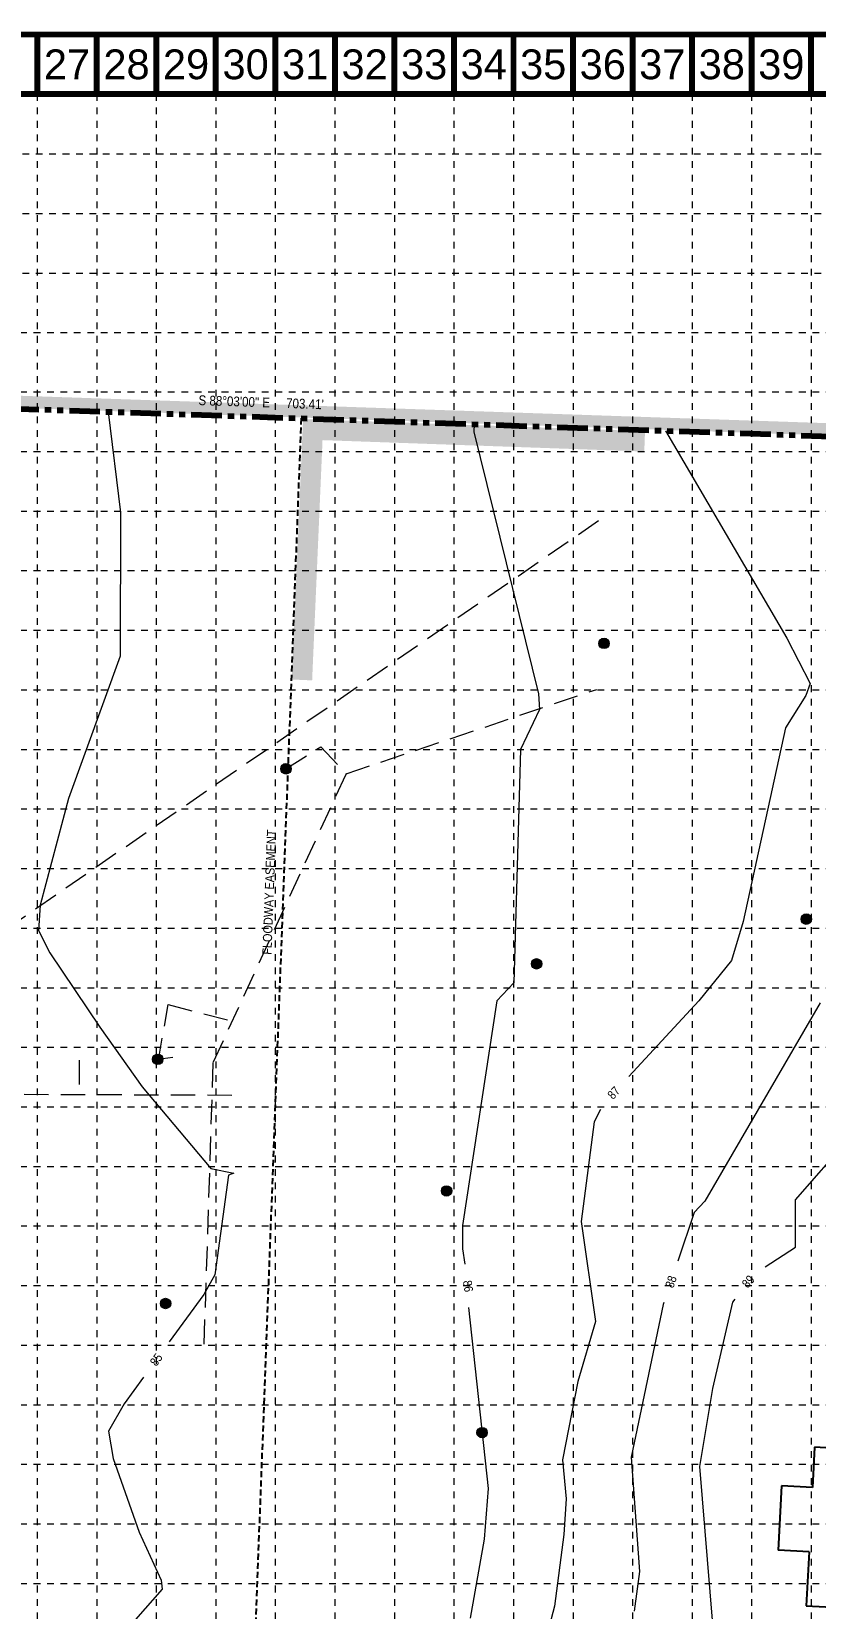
# Model space of a CAD drawing. Extents: x -66 to 9312, y 2290 to 8156.
# Drawn here: x 3878 to 5804, y 4284 to 8156 of the extents above; entities that cross this region are included whole.
import ezdxf
from ezdxf.enums import TextEntityAlignment as Align

# ---------------------------------------------------------------- set-up
doc = ezdxf.new("R2010")
doc.units = 0
doc.header["$LTSCALE"] = 120
doc.header["$MEASUREMENT"] = 0
for name, pattern in [('DASHED', [0.75, 0.5, -0.25]), ('HIDDEN', [0.375, 0.125, -0.125, 0.125]), ('HIDDEN2', [0.1875, 0.125, -0.0625]), ('PHANTOM2', [1.25, 0.625, -0.125, 0.125, -0.125, 0.125, -0.125])]:
    doc.linetypes.add(name, pattern=pattern)
for name, color, linetype, lineweight in [('A-Anno-Note', 211, 'CONTINUOUS', 30), ('A-PROP', 60, 'PHANTOM2', 80), ('A-PROP-Esmt', 10, 'HIDDEN2', 25), ('A-Wall-Blow', 30, 'CONTINUOUS', 25), ('CTEXT', 4, 'CONTINUOUS', 25), ('CTR', 4, 'CONTINUOUS', 9), ('TREE', 2, 'CONTINUOUS', 20)]:
    doc.layers.add(name, color=color, linetype=linetype, lineweight=lineweight)
for name, color, linetype in [('BASE', 7, 'CONTINUOUS'), ('GRID', 254, 'HIDDEN'), ('LIMITS OF DISTURBANCE', 1, 'HIDDEN'), ('SILT FENCE', 200, 'CONTINUOUS')]:
    doc.layers.add(name, color=color, linetype=linetype)
doc.styles.get("Standard").update_dxf_attribs({"font": 'ARIAL.TTF', "width": 0.85})

msp = doc.modelspace()

# ---------------------------------------------------------------- hatches: boundary and pattern name
at = {"layer": 'TREE'}
h = msp.add_hatch(color=7, dxfattribs=at)
h.paths.add_polyline_path([(5297.5, 6653.7, 0.446325), (5283.3, 6666.4), (5286.1, 6640.9, 0.382815)])
h.paths.add_polyline_path([(5283.3, 6666.4, 0.382815), (5271.9, 6653.7, 0.446325), (5286.1, 6640.9)])
h = msp.add_hatch(color=7, dxfattribs=at)
h.paths.add_polyline_path([(4516, 6345.8, 0.446325), (4501.8, 6358.5), (4504.5, 6333, 0.382815)])
h.paths.add_polyline_path([(4501.8, 6358.5, 0.382815), (4490.3, 6345.8, 0.446325), (4504.5, 6333)])
h = msp.add_hatch(color=7, dxfattribs=at)
h.paths.add_polyline_path([(5794.7, 5976.6, 0.446325), (5780.5, 5989.4), (5783.3, 5963.8, 0.382815)])
h.paths.add_polyline_path([(5780.5, 5989.4, 0.382815), (5769, 5976.6, 0.446325), (5783.3, 5963.8)])
h = msp.add_hatch(color=7, dxfattribs=at)
h.paths.add_polyline_path([(5131.7, 5866.9, 0.446325), (5117.5, 5879.7), (5120.3, 5854.2, 0.382815)])
h.paths.add_polyline_path([(5117.5, 5879.7, 0.382815), (5106, 5866.9, 0.446325), (5120.3, 5854.2)])
h = msp.add_hatch(color=7, dxfattribs=at)
h.paths.add_polyline_path([(4200.8, 5632.3, 0.446325), (4186.6, 5645), (4189.4, 5619.5, 0.382815)])
h.paths.add_polyline_path([(4186.6, 5645, 0.382815), (4175.2, 5632.3, 0.446325), (4189.4, 5619.5)])
h = msp.add_hatch(color=7, dxfattribs=at)
h.paths.add_polyline_path([(4910.7, 5309.1, 0.446325), (4896.5, 5321.9), (4899.3, 5296.4, 0.382815)])
h.paths.add_polyline_path([(4896.5, 5321.9, 0.382815), (4885.1, 5309.1, 0.446325), (4899.3, 5296.4)])
h = msp.add_hatch(color=7, dxfattribs=at)
h.paths.add_polyline_path([(4220, 5032.6, 0.446325), (4205.8, 5045.3), (4208.6, 5019.8, 0.382815)])
h.paths.add_polyline_path([(4205.8, 5045.3, 0.382815), (4194.4, 5032.6, 0.446325), (4208.6, 5019.8)])
h = msp.add_hatch(color=7, dxfattribs=at)
h.paths.add_polyline_path([(4997.9, 4715.5, 0.446325), (4983.7, 4728.2), (4986.4, 4702.7, 0.382815)])
h.paths.add_polyline_path([(4983.7, 4728.2, 0.382815), (4972.2, 4715.5, 0.446325), (4986.4, 4702.7)])

# ---------------------------------------------------------------- linework, layer by layer
at = {"layer": 'A-PROP', "color": 7}
msp.add_line((222.8, 7353.5), (8658.8, 7066.3), dxfattribs=at)
at = {"layer": 'A-PROP-Esmt', "color": 252}
msp.add_line((4540.2, 7206.5), (4412.6, 3832.2), dxfattribs=at)
at = {"layer": 'A-Wall-Blow', "color": 7, "linetype": 'Continuous'}
for p, q in [((5802.4, 4679.6), (5797.1, 4580.7)), ((5871.3, 4675.9), (5802.4, 4679.6)), ((5721.3, 4584.7), (5712.9, 4427)), ((5797.1, 4580.7), (5721.3, 4584.7)), ((5788.8, 4422.9), (5712.9, 4427)), ((5788.8, 4422.9), (5781.7, 4290.1)), ((5781.7, 4290.1), (6021.4, 4277.4))]:
    msp.add_line(p, q, dxfattribs=at)
at = {"layer": 'BASE', "const_width": 14.6}
for points in [[(-58.5, 2297), (9305, 2297), (9305, 8149.1), (-58.5, 8149.1)], [(87.5, 2443.2), (9159.1, 2443), (9158.9, 8002.9), (89.4, 8003)]]:
    msp.add_lwpolyline(points, close=True, dxfattribs=at)
for points in [[(3891.7, 8002.8), (3891.7, 8149.1)], [(4038, 8002.8), (4038, 8149.1)], [(4184.3, 8002.8), (4184.3, 8149.1)], [(4330.6, 8002.8), (4330.6, 8149.1)], [(4476.9, 8002.8), (4476.9, 8149.1)], [(4623.3, 8002.8), (4623.3, 8149.1)], [(4769.6, 8002.8), (4769.6, 8149.1)], [(4915.9, 8002.8), (4915.9, 8149.1)], [(5062.2, 8002.8), (5062.2, 8149.1)], [(5208.5, 8002.8), (5208.5, 8149.1)], [(5354.8, 8002.8), (5354.8, 8149.1)], [(5501.1, 8002.8), (5501.1, 8149.1)], [(5647.4, 8002.8), (5647.4, 8149.1)], [(5793.7, 8002.8), (5793.7, 8149.1)]]:
    msp.add_lwpolyline(points, dxfattribs=at)
at = {"layer": 'CTR', "color": 35}
for p, q in [((4066.2, 7222.7, 1020), (4096.5, 6975, 1020)), ((4965.6, 7192, 1032), (4964.4, 7173.1, 1032)), ((4964.4, 7173.1, 1032), (5123.5, 6530.1, 1032)), ((5435.6, 7176, 1044), (5734.4, 6667, 1044)), ((4096.5, 6975, 1020), (4095.7, 6622.5, 1020)), ((5734.4, 6667, 1044), (5791.4, 6555.2, 1044)), ((4095.7, 6622.5, 1020), (3968.9, 6272.9, 1020)), ((5791.4, 6555.2, 1044), (5780.9, 6525.7, 1044)), ((5123.5, 6530.1, 1032), (5126.3, 6491.8, 1032)), ((5780.9, 6525.7, 1044), (5730.4, 6446.3, 1044)), ((5126.3, 6491.8, 1032), (5079.4, 6393.5, 1032)), ((5730.4, 6446.3, 1044), (5627.1, 5970.4, 1044)), ((5079.4, 6393.5, 1032), (5062.7, 5819.9, 1032)), ((3968.9, 6272.9, 1020), (3899.1, 6010.6, 1020)), ((3899.1, 6010.6, 1020), (3895.1, 5948.6, 1020)), ((5627.1, 5970.4, 1044), (5598.3, 5874.7, 1044)), ((3895.1, 5948.6, 1020), (3922.8, 5893.6, 1020)), ((3922.8, 5893.6, 1020), (4045.2, 5711, 1020)), ((5598.3, 5874.7, 1044), (5517.8, 5776.1, 1044)), ((5062.7, 5819.9, 1032), (5021.4, 5776, 1032)), ((5021.4, 5776, 1032), (4936.6, 5224.6, 1032)), ((5517.8, 5776.1, 1044), (5345.9, 5590.4, 1044)), ((5816.2, 5771.4, 1056), (5532.3, 5284.1, 1056)), ((4045.2, 5711, 1020), (4149.5, 5564.8, 1020)), ((4149.5, 5564.8, 1020), (4318.1, 5364.2, 1020)), ((5275.7, 5509.3, 1044), (5260.9, 5478.4, 1044)), ((5260.9, 5478.4, 1044), (5228.8, 5234.4, 1044)), ((5755.4, 5287.3, 1068), (5936, 5494.4, 1068)), ((4318.1, 5364.2, 1020), (4374.6, 5352.8, 1020)), ((4362, 5347.8, 1020), (4328.1, 5103.1, 1020)), ((4374.6, 5352.8, 1020), (4362, 5347.8, 1020)), ((5532.3, 5284.1, 1056), (5506.5, 5256.5, 1056)), ((5755.6, 5171.3, 1068), (5755.4, 5287.3, 1068)), ((5228.8, 5234.4, 1044), (5263.9, 4988.8, 1044)), ((5506.5, 5256.5, 1056), (5466.3, 5136.8, 1056)), ((4936.6, 5224.6, 1032), (4937.2, 5167, 1032)), ((4937.2, 5167, 1032), (4942.8, 5128.9, 1032)), ((5680.9, 5123, 1068), (5755.6, 5171.3, 1068)), ((4328.1, 5103.1, 1020), (4301, 5055, 1020)), ((4301, 5055, 1020), (4215.9, 4938.3, 1020)), ((5432.1, 5035.1, 1056), (5430.5, 5030.4, 1056)), ((5552.5, 4824, 1068), (5601.3, 5036.1, 1068)), ((5601.3, 5036.1, 1068), (5606.7, 5043.6, 1068)), ((4951.6, 5022.6, 1032), (5000, 4578, 1032)), ((5430.5, 5030.4, 1056), (5351.7, 4655.2, 1056)), ((5263.9, 4988.8, 1044), (5220.2, 4840.7, 1044)), ((4152.8, 4851.7, 1020), (4105.2, 4786.3, 1020)), ((5220.2, 4840.7, 1044), (5183, 4648.4, 1044)), ((5520.4, 4632.6, 1068), (5552.5, 4824, 1068)), ((4105.2, 4786.3, 1020), (4066.7, 4718.8, 1020)), ((4066.7, 4718.8, 1020), (4078.1, 4652.1, 1020)), ((4078.1, 4652.1, 1020), (4142.2, 4471.4, 1020)), ((5183, 4648.4, 1044), (5191.9, 4552.9, 1044)), ((5351.7, 4655.2, 1056), (5371.7, 4374.2, 1056)), ((5552, 4244.9, 1068), (5520.4, 4632.6, 1068)), ((5000, 4578, 1032), (4989.8, 4454, 1032)), ((5191.9, 4552.9, 1044), (5186.2, 4465.3, 1044)), ((4142.2, 4471.4, 1020), (4196.2, 4353.4, 1020)), ((4989.8, 4454, 1032), (4955.9, 4259.6, 1032)), ((5186.2, 4465.3, 1044), (5162.7, 4289.3, 1044)), ((4196.2, 4353.4, 1020), (4198.8, 4331.5, 1020)), ((5371.7, 4374.2, 1056), (5359.2, 4277, 1056)), ((4198.8, 4331.5, 1020), (4133.5, 4257, 1020)), ((5162.7, 4289.3, 1044), (5092.4, 4024.3, 1044))]:
    msp.add_line(p, q, dxfattribs=at)
at = {"layer": 'GRID', "color": 252, "linetype": 'HIDDEN', "lineweight": 0, "ltscale": 1.1}
for p, q in [((3891.7, 8002.8), (3891.7, 2881.5)), ((4038, 8002.8), (4038, 2881.5)), ((4184.3, 8002.8), (4184.3, 2881.5)), ((4330.6, 8002.8), (4330.6, 2881.5)), ((4476.9, 8002.8), (4476.9, 2881.5)), ((4623.3, 8002.8), (4623.3, 2881.5)), ((4769.6, 8002.8), (4769.6, 2881.5)), ((4915.9, 8002.8), (4915.9, 2881.5)), ((5062.2, 8002.8), (5062.2, 2881.5)), ((5208.5, 8002.8), (5208.5, 2881.5)), ((5354.8, 8002.8), (5354.8, 2881.5)), ((5501.1, 8002.8), (5501.1, 2881.5)), ((5647.4, 8002.8), (5647.4, 2881.5)), ((5793.7, 8002.8), (5793.7, 2881.5)), ((93.2, 7856), (9164, 7856)), ((93.2, 7709.7), (9164, 7709.7)), ((93.2, 7563.4), (9164, 7563.4)), ((87.9, 7417.6), (9158.7, 7417.6)), ((87.9, 7271.3), (9158.7, 7271.3)), ((87.9, 7125), (9158.7, 7125)), ((87.9, 6978.7), (9158.7, 6978.7)), ((87.9, 6832.4), (9158.7, 6832.4)), ((87.9, 6686.1), (9158.7, 6686.1)), ((87.9, 6539.8), (9158.7, 6539.8)), ((87.9, 6393.5), (9158.7, 6393.5)), ((87.9, 6247.1), (9158.7, 6247.1)), ((87.9, 6100.8), (9158.7, 6100.8)), ((87.9, 5954.5), (9158.7, 5954.5)), ((87.9, 5808.2), (9158.7, 5808.2)), ((87.9, 5661.9), (9158.7, 5661.9)), ((87.9, 5515.6), (9158.7, 5515.6)), ((87.9, 5369.3), (9158.7, 5369.3)), ((87.9, 5223), (9158.7, 5223)), ((87.9, 5076.7), (9158.7, 5076.7)), ((87.9, 4930.4), (9158.7, 4930.4)), ((87.9, 4784.1), (9158.7, 4784.1)), ((87.9, 4637.8), (9158.7, 4637.8)), ((87.9, 4491.5), (9158.7, 4491.5)), ((87.9, 4345.2), (9158.7, 4345.2))]:
    msp.add_line(p, q, dxfattribs=at)
at = {"layer": 'LIMITS OF DISTURBANCE', "ltscale": 5, "const_width": 30}
msp.add_lwpolyline([(201.6, 7370.2), (984.4, 3994.2), (8743, 3594.8), (8703.6, 3718.1, -0.157615), (8631.6, 4674.8), (8785.3, 5673.5), (8848.1, 6216.7), (8891.5, 7081.4), (8643.4, 7084.2), (229.2, 7369.9)], format="xyb", close=True, dxfattribs=at)
at = {"layer": 'SILT FENCE', "const_width": 50}
msp.add_lwpolyline([(5384.6, 7150), (4569, 7178.8), (4542.4, 6564)], dxfattribs=at)
at = {"layer": 'TREE', "color": 7, "linetype": 'DASHED'}
for p, q in [((997.3, 4010.6), (5284, 6964.2)), ((4651.1, 6333.6), (5266.7, 6540.8)), ((4503.1, 6345.8, 1032), (4588.9, 6399.7)), ((4588.9, 6399.7), (4651.1, 6333.6)), ((4324.4, 5624.3), (4651.1, 6333.6)), ((4188.6, 5625), (4213.9, 5766.8)), ((4213.9, 5766.8), (4371.3, 5726.1)), ((3994.8, 5630.5), (3994.5, 5546)), ((4188, 5632.3, 1032), (4224.9, 5637.5, 843.7)), ((4302.1, 4933.1), (4324.4, 5624.3)), ((3229.8, 5548.8), (4395.3, 5544.5))]:
    msp.add_line(p, q, dxfattribs=at)
at = {"layer": 'TREE', "color": 7}
for centre in [(5284.7, 6653.7, 1032), (4503.1, 6345.8, 1032), (5781.9, 5976.6, 1032), (5118.9, 5866.9, 1032), (4188, 5632.3, 1032), (4897.9, 5309.1, 1032), (4207.2, 5032.6, 1032), (4985, 4715.5, 1032)]:
    msp.add_circle(centre, 12.8, dxfattribs=at)

# ---------------------------------------------------------------- texts
at = {"layer": 'A-Anno-Note', "color": 7, "width": 0.85}
msp.add_text('S 88%%d03\'00" E     703.41\'', height=24, rotation=358.05, dxfattribs=at).set_placement((4442, 7245.9), align=Align.MIDDLE)
msp.add_text('FLOODWAY EASEMENT', height=22.5, rotation=87.8338, dxfattribs=at).set_placement((4473.2, 6042.4), align=Align.CENTER)
at = {"layer": 'BASE'}
for s, p in [('27', (3964.9, 8075.9)), ('28', (4111.2, 8075.9)), ('29', (4257.5, 8075.9)), ('30', (4403.8, 8075.9)), ('31', (4550.1, 8075.9)), ('32', (4696.4, 8075.9)), ('33', (4842.7, 8075.9)), ('34', (4989, 8075.9)), ('35', (5135.3, 8075.9)), ('36', (5281.6, 8075.9)), ('37', (5427.9, 8075.9)), ('38', (5574.2, 8075.9)), ('39', (5720.5, 8075.9))]:
    msp.add_text(s, height=73.15, dxfattribs=at).set_placement(p, align=Align.MIDDLE_CENTER)
at = {"layer": 'CTEXT', "color": 35, "width": 0.85}
for s, rotation, p in [('87', 47.2284, (5308.6, 5550.1, 1044)), ('86', 278.3135, (4950.7, 5075.2, 1032)), ('85', 53.9189, (4184.2, 4894.8, 1020))]:
    msp.add_text(s, height=21.6, rotation=rotation, dxfattribs=at).set_placement(p, align=Align.MIDDLE_CENTER)
at = {"layer": 'CTEXT', "color": 7, "width": 0.85}
for s, rotation, p in [('88', 71.4272, (5449.3, 5086.1, 1056)), ('89', 48.6007, (5639.1, 5086.7, 1068))]:
    msp.add_text(s, height=21.6, rotation=rotation, dxfattribs=at).set_placement(p, align=Align.MIDDLE_CENTER)

doc.saveas('drawing.dxf')
